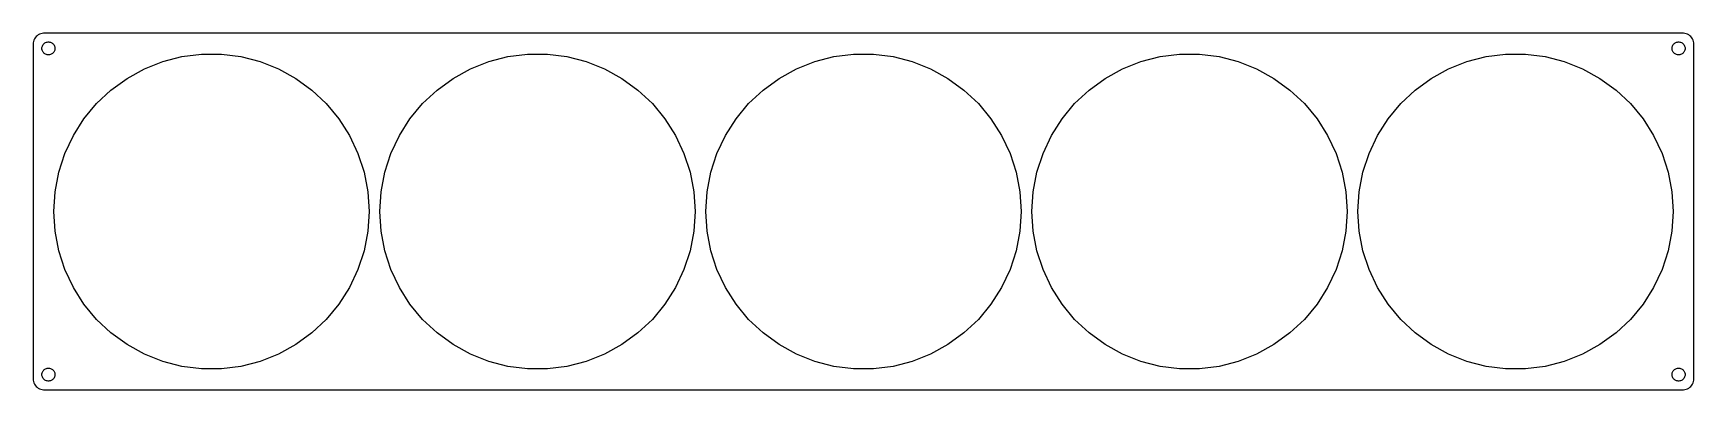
# Model space of a CAD drawing. Header units: metres. Extents: x -382 to 382, y -82 to 82.
import ezdxf

# ---------------------------------------------------------------- set-up
doc = ezdxf.new("R2010")
doc.units = ezdxf.units.M

msp = doc.modelspace()

# ---------------------------------------------------------------- linework, layer by layer
for p, q in [((-381.961, 77.6267), (-382, 77)), ((-382, 77), (-382, -77)), ((-381.843, 78.2434), (-381.961, 77.6267)), ((-381.649, 78.8406), (-381.843, 78.2434)), ((-381.382, 79.4088), (-381.649, 78.8406)), ((-381.045, 79.9389), (-381.382, 79.4088)), ((-380.645, 80.4227), (-381.045, 79.9389)), ((-380.187, 80.8526), (-380.645, 80.4227)), ((-379.679, 81.2216), (-380.187, 80.8526)), ((-379.129, 81.5241), (-379.679, 81.2216)), ((-378.545, 81.7553), (-379.129, 81.5241)), ((-377.937, 81.9114), (-378.545, 81.7553)), ((-377.314, 81.9901), (-377.937, 81.9114)), ((-377.789, 76.1044), (-377.629, 76.4453)), ((-377.629, 76.4453), (-377.427, 76.7634)), ((-377.427, 76.7634), (-377.187, 77.0536)), ((377.314, 81.9901), (-377.314, 81.9901)), ((-377.187, 77.0536), (-376.912, 77.3115)), ((-376.912, 77.3115), (-376.607, 77.533)), ((-376.607, 77.533), (-376.277, 77.7145)), ((-376.277, 77.7145), (-375.927, 77.8532)), ((-375.927, 77.8532), (-375.562, 77.9469)), ((-375.562, 77.9469), (-375.188, 77.9941)), ((-375.188, 77.9941), (-374.812, 77.9941)), ((-374.812, 77.9941), (-374.438, 77.9469)), ((-374.438, 77.9469), (-374.073, 77.8532)), ((-374.073, 77.8532), (-373.723, 77.7145)), ((-373.723, 77.7145), (-373.393, 77.533)), ((-373.393, 77.533), (-373.088, 77.3115)), ((-373.088, 77.3115), (-372.813, 77.0536)), ((-372.813, 77.0536), (-372.573, 76.7634)), ((-372.573, 76.7634), (-372.371, 76.4453)), ((-372.371, 76.4453), (-372.211, 76.1044)), ((372.211, 76.1044), (372.371, 76.4453)), ((372.371, 76.4453), (372.573, 76.7634)), ((372.573, 76.7634), (372.813, 77.0536)), ((372.813, 77.0536), (373.088, 77.3115)), ((373.088, 77.3115), (373.393, 77.533)), ((373.393, 77.533), (373.723, 77.7145)), ((373.723, 77.7145), (374.073, 77.8532)), ((374.073, 77.8532), (374.438, 77.9469)), ((374.438, 77.9469), (374.812, 77.9941)), ((374.812, 77.9941), (375.188, 77.9941)), ((375.188, 77.9941), (375.562, 77.9469)), ((375.562, 77.9469), (375.927, 77.8532)), ((375.927, 77.8532), (376.277, 77.7145)), ((376.277, 77.7145), (376.607, 77.533)), ((376.607, 77.533), (376.912, 77.3115)), ((376.912, 77.3115), (377.187, 77.0536)), ((377.187, 77.0536), (377.427, 76.7634)), ((377.937, 81.9114), (377.314, 81.9901)), ((377.427, 76.7634), (377.629, 76.4453)), ((377.629, 76.4453), (377.789, 76.1044)), ((378.545, 81.7553), (377.937, 81.9114)), ((379.129, 81.5241), (378.545, 81.7553)), ((379.679, 81.2216), (379.129, 81.5241)), ((380.187, 80.8526), (379.679, 81.2216)), ((380.645, 80.4227), (380.187, 80.8526)), ((381.045, 79.9389), (380.645, 80.4227)), ((381.382, 79.4088), (381.045, 79.9389)), ((381.649, 78.8406), (381.382, 79.4088)), ((381.843, 78.2434), (381.649, 78.8406)), ((381.961, 77.6267), (381.843, 78.2434)), ((382, 77), (381.961, 77.6267)), ((382, -77), (382, 77)), ((-378, 75), (-377.976, 75.376)), ((-377.976, 74.624), (-378, 75)), ((-377.976, 75.376), (-377.906, 75.7461)), ((-377.906, 74.2539), (-377.976, 74.624)), ((-377.906, 75.7461), (-377.789, 76.1044)), ((-377.789, 73.8956), (-377.906, 74.2539)), ((-377.629, 73.5547), (-377.789, 73.8956)), ((-377.427, 73.2366), (-377.629, 73.5547)), ((-377.187, 72.9464), (-377.427, 73.2366)), ((-376.912, 72.6885), (-377.187, 72.9464)), ((-376.607, 72.467), (-376.912, 72.6885)), ((-376.277, 72.2855), (-376.607, 72.467)), ((-375.927, 72.1468), (-376.277, 72.2855)), ((-375.562, 72.0531), (-375.927, 72.1468)), ((-375.188, 72.0059), (-375.562, 72.0531)), ((-374.812, 72.0059), (-375.188, 72.0059)), ((-374.438, 72.0531), (-374.812, 72.0059)), ((-374.073, 72.1468), (-374.438, 72.0531)), ((-373.723, 72.2855), (-374.073, 72.1468)), ((-373.393, 72.467), (-373.723, 72.2855)), ((-373.088, 72.6885), (-373.393, 72.467)), ((-372.813, 72.9464), (-373.088, 72.6885)), ((-372.573, 73.2366), (-372.813, 72.9464)), ((-372.371, 73.5547), (-372.573, 73.2366)), ((-372.211, 73.8956), (-372.371, 73.5547)), ((-372.211, 76.1044), (-372.094, 75.7461)), ((-372.094, 74.2539), (-372.211, 73.8956)), ((-372.094, 75.7461), (-372.024, 75.376)), ((-372.024, 74.624), (-372.094, 74.2539)), ((-372.024, 75.376), (-372, 75)), ((-372, 75), (-372.024, 74.624)), ((-330.869, 65.6), (-322.404, 68.9516)), ((-322.404, 68.9516), (-313.585, 71.2158)), ((-313.585, 71.2158), (-304.552, 72.3569)), ((-304.552, 72.3569), (-295.448, 72.3569)), ((-295.448, 72.3569), (-286.415, 71.2158)), ((-286.415, 71.2158), (-277.596, 68.9516)), ((-277.596, 68.9516), (-269.131, 65.6)), ((-180.869, 65.6), (-172.404, 68.9516)), ((-172.404, 68.9516), (-163.585, 71.2158)), ((-163.585, 71.2158), (-154.552, 72.3569)), ((-154.552, 72.3569), (-145.448, 72.3569)), ((-145.448, 72.3569), (-136.415, 71.2158)), ((-136.415, 71.2158), (-127.596, 68.9516)), ((-127.596, 68.9516), (-119.131, 65.6)), ((-30.869, 65.6), (-22.4037, 68.9516)), ((-22.4037, 68.9516), (-13.5851, 71.2158)), ((-13.5851, 71.2158), (-4.55231, 72.3569)), ((-4.55231, 72.3569), (4.55231, 72.3569)), ((4.55231, 72.3569), (13.5851, 71.2158)), ((13.5851, 71.2158), (22.4037, 68.9516)), ((22.4037, 68.9516), (30.869, 65.6)), ((119.131, 65.6), (127.596, 68.9516)), ((127.596, 68.9516), (136.415, 71.2158)), ((136.415, 71.2158), (145.448, 72.3569)), ((145.448, 72.3569), (154.552, 72.3569)), ((154.552, 72.3569), (163.585, 71.2158)), ((163.585, 71.2158), (172.404, 68.9516)), ((172.404, 68.9516), (180.869, 65.6)), ((269.131, 65.6), (277.596, 68.9516)), ((277.596, 68.9516), (286.415, 71.2158)), ((286.415, 71.2158), (295.448, 72.3569)), ((295.448, 72.3569), (304.552, 72.3569)), ((304.552, 72.3569), (313.585, 71.2158)), ((313.585, 71.2158), (322.404, 68.9516)), ((322.404, 68.9516), (330.869, 65.6)), ((372, 75), (372.024, 75.376)), ((372.024, 74.624), (372, 75)), ((372.024, 75.376), (372.094, 75.7461)), ((372.094, 74.2539), (372.024, 74.624)), ((372.094, 75.7461), (372.211, 76.1044)), ((372.211, 73.8956), (372.094, 74.2539)), ((372.371, 73.5547), (372.211, 73.8956)), ((372.573, 73.2366), (372.371, 73.5547)), ((372.813, 72.9464), (372.573, 73.2366)), ((373.088, 72.6885), (372.813, 72.9464)), ((373.393, 72.467), (373.088, 72.6885)), ((373.723, 72.2855), (373.393, 72.467)), ((374.073, 72.1468), (373.723, 72.2855)), ((374.438, 72.0531), (374.073, 72.1468)), ((374.812, 72.0059), (374.438, 72.0531)), ((375.188, 72.0059), (374.812, 72.0059)), ((375.562, 72.0531), (375.188, 72.0059)), ((375.927, 72.1468), (375.562, 72.0531)), ((376.277, 72.2855), (375.927, 72.1468)), ((376.607, 72.467), (376.277, 72.2855)), ((376.912, 72.6885), (376.607, 72.467)), ((377.187, 72.9464), (376.912, 72.6885)), ((377.427, 73.2366), (377.187, 72.9464)), ((377.629, 73.5547), (377.427, 73.2366)), ((377.789, 73.8956), (377.629, 73.5547)), ((377.789, 76.1044), (377.906, 75.7461)), ((377.906, 74.2539), (377.789, 73.8956)), ((377.906, 75.7461), (377.976, 75.376)), ((377.976, 74.624), (377.906, 74.2539)), ((377.976, 75.376), (378, 75)), ((378, 75), (377.976, 74.624)), ((-346.213, 55.8622), (-338.847, 61.2138)), ((-338.847, 61.2138), (-330.869, 65.6)), ((-269.131, 65.6), (-261.153, 61.2138)), ((-261.153, 61.2138), (-253.787, 55.8622)), ((-196.213, 55.8622), (-188.847, 61.2138)), ((-188.847, 61.2138), (-180.869, 65.6)), ((-119.131, 65.6), (-111.153, 61.2138)), ((-111.153, 61.2138), (-103.787, 55.8622)), ((-46.2132, 55.8622), (-38.8474, 61.2138)), ((-38.8474, 61.2138), (-30.869, 65.6)), ((30.869, 65.6), (38.8474, 61.2138)), ((38.8474, 61.2138), (46.2132, 55.8622)), ((103.787, 55.8622), (111.153, 61.2138)), ((111.153, 61.2138), (119.131, 65.6)), ((180.869, 65.6), (188.847, 61.2138)), ((188.847, 61.2138), (196.213, 55.8622)), ((253.787, 55.8622), (261.153, 61.2138)), ((261.153, 61.2138), (269.131, 65.6)), ((330.869, 65.6), (338.847, 61.2138)), ((338.847, 61.2138), (346.213, 55.8622)), ((-352.85, 49.6297), (-346.213, 55.8622)), ((-253.787, 55.8622), (-247.15, 49.6297)), ((-202.85, 49.6297), (-196.213, 55.8622)), ((-103.787, 55.8622), (-97.1498, 49.6297)), ((-52.8502, 49.6297), (-46.2132, 55.8622)), ((46.2132, 55.8622), (52.8502, 49.6297)), ((97.1498, 49.6297), (103.787, 55.8622)), ((196.213, 55.8622), (202.85, 49.6297)), ((247.15, 49.6297), (253.787, 55.8622)), ((346.213, 55.8622), (352.85, 49.6297)), ((-358.654, 42.6144), (-352.85, 49.6297)), ((-247.15, 49.6297), (-241.346, 42.6144)), ((-208.654, 42.6144), (-202.85, 49.6297)), ((-97.1498, 49.6297), (-91.3463, 42.6144)), ((-58.6537, 42.6144), (-52.8502, 49.6297)), ((52.8502, 49.6297), (58.6537, 42.6144)), ((91.3463, 42.6144), (97.1498, 49.6297)), ((202.85, 49.6297), (208.654, 42.6144)), ((241.346, 42.6144), (247.15, 49.6297)), ((352.85, 49.6297), (358.654, 42.6144)), ((-363.532, 34.9271), (-358.654, 42.6144)), ((-241.346, 42.6144), (-236.468, 34.9271)), ((-213.532, 34.9271), (-208.654, 42.6144)), ((-91.3463, 42.6144), (-86.4678, 34.9271)), ((-63.5322, 34.9271), (-58.6537, 42.6144)), ((58.6537, 42.6144), (63.5322, 34.9271)), ((86.4678, 34.9271), (91.3463, 42.6144)), ((208.654, 42.6144), (213.532, 34.9271)), ((236.468, 34.9271), (241.346, 42.6144)), ((358.654, 42.6144), (363.532, 34.9271)), ((-367.409, 26.689), (-363.532, 34.9271)), ((-236.468, 34.9271), (-232.591, 26.689)), ((-217.409, 26.689), (-213.532, 34.9271)), ((-86.4678, 34.9271), (-82.5912, 26.689)), ((-67.4088, 26.689), (-63.5322, 34.9271)), ((63.5322, 34.9271), (67.4088, 26.689)), ((82.5912, 26.689), (86.4678, 34.9271)), ((213.532, 34.9271), (217.409, 26.689)), ((232.591, 26.689), (236.468, 34.9271)), ((363.532, 34.9271), (367.409, 26.689)), ((-370.222, 18.03), (-367.409, 26.689)), ((-232.591, 26.689), (-229.778, 18.03)), ((-220.222, 18.03), (-217.409, 26.689)), ((-82.5912, 26.689), (-79.7777, 18.03)), ((-70.2223, 18.03), (-67.4088, 26.689)), ((67.4088, 26.689), (70.2223, 18.03)), ((79.7777, 18.03), (82.5912, 26.689)), ((217.409, 26.689), (220.222, 18.03)), ((229.778, 18.03), (232.591, 26.689)), ((367.409, 26.689), (370.222, 18.03)), ((-371.928, 9.08665), (-370.222, 18.03)), ((-229.778, 18.03), (-228.072, 9.08665)), ((-221.928, 9.08665), (-220.222, 18.03)), ((-79.7777, 18.03), (-78.0717, 9.08665)), ((-71.9283, 9.08665), (-70.2223, 18.03)), ((70.2223, 18.03), (71.9283, 9.08665)), ((78.0717, 9.08665), (79.7777, 18.03)), ((220.222, 18.03), (221.928, 9.08665)), ((228.072, 9.08665), (229.778, 18.03)), ((370.222, 18.03), (371.928, 9.08665)), ((-372.5, 0), (-371.928, 9.08665)), ((-228.072, 9.08665), (-227.5, 0)), ((-222.5, 0), (-221.928, 9.08665)), ((-78.0717, 9.08665), (-77.5, 0)), ((-72.5, 0), (-71.9283, 9.08665)), ((71.9283, 9.08665), (72.5, 0)), ((77.5, 0), (78.0717, 9.08665)), ((221.928, 9.08665), (222.5, 0)), ((227.5, 0), (228.072, 9.08665)), ((371.928, 9.08665), (372.5, 0)), ((-371.928, -9.08665), (-372.5, 0)), ((-227.5, 0), (-228.072, -9.08665)), ((-221.928, -9.08665), (-222.5, 0)), ((-77.5, 0), (-78.0717, -9.08665)), ((-71.9283, -9.08665), (-72.5, 0)), ((72.5, 0), (71.9283, -9.08665)), ((78.0717, -9.08665), (77.5, 0)), ((222.5, 0), (221.928, -9.08665)), ((228.072, -9.08665), (227.5, 0)), ((372.5, 0), (371.928, -9.08665)), ((-370.222, -18.03), (-371.928, -9.08665)), ((-228.072, -9.08665), (-229.778, -18.03)), ((-220.222, -18.03), (-221.928, -9.08665)), ((-78.0717, -9.08665), (-79.7777, -18.03)), ((-70.2223, -18.03), (-71.9283, -9.08665)), ((71.9283, -9.08665), (70.2223, -18.03)), ((79.7777, -18.03), (78.0717, -9.08665)), ((221.928, -9.08665), (220.222, -18.03)), ((229.778, -18.03), (228.072, -9.08665)), ((371.928, -9.08665), (370.222, -18.03)), ((-367.409, -26.689), (-370.222, -18.03)), ((-229.778, -18.03), (-232.591, -26.689)), ((-217.409, -26.689), (-220.222, -18.03)), ((-79.7777, -18.03), (-82.5912, -26.689)), ((-67.4088, -26.689), (-70.2223, -18.03)), ((70.2223, -18.03), (67.4088, -26.689)), ((82.5912, -26.689), (79.7777, -18.03)), ((220.222, -18.03), (217.409, -26.689)), ((232.591, -26.689), (229.778, -18.03)), ((370.222, -18.03), (367.409, -26.689)), ((-363.532, -34.9271), (-367.409, -26.689)), ((-232.591, -26.689), (-236.468, -34.9271)), ((-213.532, -34.9271), (-217.409, -26.689)), ((-82.5912, -26.689), (-86.4678, -34.9271)), ((-63.5322, -34.9271), (-67.4088, -26.689)), ((67.4088, -26.689), (63.5322, -34.9271)), ((86.4678, -34.9271), (82.5912, -26.689)), ((217.409, -26.689), (213.532, -34.9271)), ((236.468, -34.9271), (232.591, -26.689)), ((367.409, -26.689), (363.532, -34.9271)), ((-358.654, -42.6144), (-363.532, -34.9271)), ((-236.468, -34.9271), (-241.346, -42.6144)), ((-208.654, -42.6144), (-213.532, -34.9271)), ((-86.4678, -34.9271), (-91.3463, -42.6144)), ((-58.6537, -42.6144), (-63.5322, -34.9271)), ((63.5322, -34.9271), (58.6537, -42.6144)), ((91.3463, -42.6144), (86.4678, -34.9271)), ((213.532, -34.9271), (208.654, -42.6144)), ((241.346, -42.6144), (236.468, -34.9271)), ((363.532, -34.9271), (358.654, -42.6144)), ((-352.85, -49.6297), (-358.654, -42.6144)), ((-241.346, -42.6144), (-247.15, -49.6297)), ((-202.85, -49.6297), (-208.654, -42.6144)), ((-91.3463, -42.6144), (-97.1498, -49.6297)), ((-52.8502, -49.6297), (-58.6537, -42.6144)), ((58.6537, -42.6144), (52.8502, -49.6297)), ((97.1498, -49.6297), (91.3463, -42.6144)), ((208.654, -42.6144), (202.85, -49.6297)), ((247.15, -49.6297), (241.346, -42.6144)), ((358.654, -42.6144), (352.85, -49.6297)), ((-346.213, -55.8622), (-352.85, -49.6297)), ((-247.15, -49.6297), (-253.787, -55.8622)), ((-196.213, -55.8622), (-202.85, -49.6297)), ((-97.1498, -49.6297), (-103.787, -55.8622)), ((-46.2132, -55.8622), (-52.8502, -49.6297)), ((52.8502, -49.6297), (46.2132, -55.8622)), ((103.787, -55.8622), (97.1498, -49.6297)), ((202.85, -49.6297), (196.213, -55.8622)), ((253.787, -55.8622), (247.15, -49.6297)), ((352.85, -49.6297), (346.213, -55.8622)), ((-338.847, -61.2138), (-346.213, -55.8622)), ((-253.787, -55.8622), (-261.153, -61.2138)), ((-188.847, -61.2138), (-196.213, -55.8622)), ((-103.787, -55.8622), (-111.153, -61.2138)), ((-38.8474, -61.2138), (-46.2132, -55.8622)), ((46.2132, -55.8622), (38.8474, -61.2138)), ((111.153, -61.2138), (103.787, -55.8622)), ((196.213, -55.8622), (188.847, -61.2138)), ((261.153, -61.2138), (253.787, -55.8622)), ((346.213, -55.8622), (338.847, -61.2138)), ((-330.869, -65.6), (-338.847, -61.2138)), ((-322.404, -68.9516), (-330.869, -65.6)), ((-269.131, -65.6), (-277.596, -68.9516)), ((-261.153, -61.2138), (-269.131, -65.6)), ((-180.869, -65.6), (-188.847, -61.2138)), ((-172.404, -68.9516), (-180.869, -65.6)), ((-119.131, -65.6), (-127.596, -68.9516)), ((-111.153, -61.2138), (-119.131, -65.6)), ((-30.869, -65.6), (-38.8474, -61.2138)), ((-22.4037, -68.9516), (-30.869, -65.6)), ((30.869, -65.6), (22.4037, -68.9516)), ((38.8474, -61.2138), (30.869, -65.6)), ((119.131, -65.6), (111.153, -61.2138)), ((127.596, -68.9516), (119.131, -65.6)), ((180.869, -65.6), (172.404, -68.9516)), ((188.847, -61.2138), (180.869, -65.6)), ((269.131, -65.6), (261.153, -61.2138)), ((277.596, -68.9516), (269.131, -65.6)), ((330.869, -65.6), (322.404, -68.9516)), ((338.847, -61.2138), (330.869, -65.6)), ((-378, -75), (-377.976, -74.624)), ((-377.976, -75.376), (-378, -75)), ((-377.976, -74.624), (-377.906, -74.2539)), ((-377.906, -75.7461), (-377.976, -75.376)), ((-377.906, -74.2539), (-377.789, -73.8956)), ((-377.789, -76.1044), (-377.906, -75.7461)), ((-377.789, -73.8956), (-377.629, -73.5547)), ((-377.629, -76.4453), (-377.789, -76.1044)), ((-377.629, -73.5547), (-377.427, -73.2366)), ((-377.427, -73.2366), (-377.187, -72.9464)), ((-377.187, -72.9464), (-376.912, -72.6885)), ((-376.912, -72.6885), (-376.607, -72.467)), ((-376.607, -72.467), (-376.277, -72.2855)), ((-376.277, -72.2855), (-375.927, -72.1468)), ((-375.927, -72.1468), (-375.562, -72.0531)), ((-375.562, -72.0531), (-375.188, -72.0059)), ((-375.188, -72.0059), (-374.812, -72.0059)), ((-374.812, -72.0059), (-374.438, -72.0531)), ((-374.438, -72.0531), (-374.073, -72.1468)), ((-374.073, -72.1468), (-373.723, -72.2855)), ((-373.723, -72.2855), (-373.393, -72.467)), ((-373.393, -72.467), (-373.088, -72.6885)), ((-373.088, -72.6885), (-372.813, -72.9464)), ((-372.813, -72.9464), (-372.573, -73.2366)), ((-372.573, -73.2366), (-372.371, -73.5547)), ((-372.371, -73.5547), (-372.211, -73.8956)), ((-372.211, -76.1044), (-372.371, -76.4453)), ((-372.211, -73.8956), (-372.094, -74.2539)), ((-372.094, -75.7461), (-372.211, -76.1044)), ((-372.094, -74.2539), (-372.024, -74.624)), ((-372.024, -75.376), (-372.094, -75.7461)), ((-372.024, -74.624), (-372, -75)), ((-372, -75), (-372.024, -75.376)), ((-313.585, -71.2158), (-322.404, -68.9516)), ((-304.552, -72.3569), (-313.585, -71.2158)), ((-295.448, -72.3569), (-304.552, -72.3569)), ((-286.415, -71.2158), (-295.448, -72.3569)), ((-277.596, -68.9516), (-286.415, -71.2158)), ((-163.585, -71.2158), (-172.404, -68.9516)), ((-154.552, -72.3569), (-163.585, -71.2158)), ((-145.448, -72.3569), (-154.552, -72.3569)), ((-136.415, -71.2158), (-145.448, -72.3569)), ((-127.596, -68.9516), (-136.415, -71.2158)), ((-13.5851, -71.2158), (-22.4037, -68.9516)), ((-4.55231, -72.3569), (-13.5851, -71.2158)), ((4.55231, -72.3569), (-4.55231, -72.3569)), ((13.5851, -71.2158), (4.55231, -72.3569)), ((22.4037, -68.9516), (13.5851, -71.2158)), ((136.415, -71.2158), (127.596, -68.9516)), ((145.448, -72.3569), (136.415, -71.2158)), ((154.552, -72.3569), (145.448, -72.3569)), ((163.585, -71.2158), (154.552, -72.3569)), ((172.404, -68.9516), (163.585, -71.2158)), ((286.415, -71.2158), (277.596, -68.9516)), ((295.448, -72.3569), (286.415, -71.2158)), ((304.552, -72.3569), (295.448, -72.3569)), ((313.585, -71.2158), (304.552, -72.3569)), ((322.404, -68.9516), (313.585, -71.2158)), ((372, -75), (372.024, -74.624)), ((372.024, -75.376), (372, -75)), ((372.024, -74.624), (372.094, -74.2539)), ((372.094, -75.7461), (372.024, -75.376)), ((372.094, -74.2539), (372.211, -73.8956)), ((372.211, -76.1044), (372.094, -75.7461)), ((372.211, -73.8956), (372.371, -73.5547)), ((372.371, -76.4453), (372.211, -76.1044)), ((372.371, -73.5547), (372.573, -73.2366)), ((372.573, -73.2366), (372.813, -72.9464)), ((372.813, -72.9464), (373.088, -72.6885)), ((373.088, -72.6885), (373.393, -72.467)), ((373.393, -72.467), (373.723, -72.2855)), ((373.723, -72.2855), (374.073, -72.1468)), ((374.073, -72.1468), (374.438, -72.0531)), ((374.438, -72.0531), (374.812, -72.0059)), ((374.812, -72.0059), (375.188, -72.0059)), ((375.188, -72.0059), (375.562, -72.0531)), ((375.562, -72.0531), (375.927, -72.1468)), ((375.927, -72.1468), (376.277, -72.2855)), ((376.277, -72.2855), (376.607, -72.467)), ((376.607, -72.467), (376.912, -72.6885)), ((376.912, -72.6885), (377.187, -72.9464)), ((377.187, -72.9464), (377.427, -73.2366)), ((377.427, -73.2366), (377.629, -73.5547)), ((377.629, -73.5547), (377.789, -73.8956)), ((377.789, -76.1044), (377.629, -76.4453)), ((377.789, -73.8956), (377.906, -74.2539)), ((377.906, -75.7461), (377.789, -76.1044)), ((377.906, -74.2539), (377.976, -74.624)), ((377.976, -75.376), (377.906, -75.7461)), ((377.976, -74.624), (378, -75)), ((378, -75), (377.976, -75.376)), ((-382, -77), (-381.961, -77.6267)), ((-381.961, -77.6267), (-381.843, -78.2434)), ((-381.843, -78.2434), (-381.649, -78.8406)), ((-381.649, -78.8406), (-381.382, -79.4088)), ((-381.382, -79.4088), (-381.045, -79.9389)), ((-381.045, -79.9389), (-380.645, -80.4227)), ((-380.645, -80.4227), (-380.187, -80.8526)), ((-380.187, -80.8526), (-379.679, -81.2216)), ((-379.679, -81.2216), (-379.129, -81.5241)), ((-379.129, -81.5241), (-378.545, -81.7553)), ((-378.545, -81.7553), (-377.937, -81.9114)), ((-377.937, -81.9114), (-377.314, -81.9901)), ((-377.427, -76.7634), (-377.629, -76.4453)), ((-377.187, -77.0536), (-377.427, -76.7634)), ((-377.314, -81.9901), (377.314, -81.9901)), ((-376.912, -77.3115), (-377.187, -77.0536)), ((-376.607, -77.533), (-376.912, -77.3115)), ((-376.277, -77.7145), (-376.607, -77.533)), ((-375.927, -77.8532), (-376.277, -77.7145)), ((-375.562, -77.9469), (-375.927, -77.8532)), ((-375.188, -77.9941), (-375.562, -77.9469)), ((-374.812, -77.9941), (-375.188, -77.9941)), ((-374.438, -77.9469), (-374.812, -77.9941)), ((-374.073, -77.8532), (-374.438, -77.9469)), ((-373.723, -77.7145), (-374.073, -77.8532)), ((-373.393, -77.533), (-373.723, -77.7145)), ((-373.088, -77.3115), (-373.393, -77.533)), ((-372.813, -77.0536), (-373.088, -77.3115)), ((-372.573, -76.7634), (-372.813, -77.0536)), ((-372.371, -76.4453), (-372.573, -76.7634)), ((372.573, -76.7634), (372.371, -76.4453)), ((372.813, -77.0536), (372.573, -76.7634)), ((373.088, -77.3115), (372.813, -77.0536)), ((373.393, -77.533), (373.088, -77.3115)), ((373.723, -77.7145), (373.393, -77.533)), ((374.073, -77.8532), (373.723, -77.7145)), ((374.438, -77.9469), (374.073, -77.8532)), ((374.812, -77.9941), (374.438, -77.9469)), ((375.188, -77.9941), (374.812, -77.9941)), ((375.562, -77.9469), (375.188, -77.9941)), ((375.927, -77.8532), (375.562, -77.9469)), ((376.277, -77.7145), (375.927, -77.8532)), ((376.607, -77.533), (376.277, -77.7145)), ((376.912, -77.3115), (376.607, -77.533)), ((377.187, -77.0536), (376.912, -77.3115)), ((377.427, -76.7634), (377.187, -77.0536)), ((377.314, -81.9901), (377.937, -81.9114)), ((377.629, -76.4453), (377.427, -76.7634)), ((377.937, -81.9114), (378.545, -81.7553)), ((378.545, -81.7553), (379.129, -81.5241)), ((379.129, -81.5241), (379.679, -81.2216)), ((379.679, -81.2216), (380.187, -80.8526)), ((380.187, -80.8526), (380.645, -80.4227)), ((380.645, -80.4227), (381.045, -79.9389)), ((381.045, -79.9389), (381.382, -79.4088)), ((381.382, -79.4088), (381.649, -78.8406)), ((381.649, -78.8406), (381.843, -78.2434)), ((381.843, -78.2434), (381.961, -77.6267)), ((381.961, -77.6267), (382, -77))]:
    msp.add_line(p, q)

doc.saveas('drawing.dxf')
